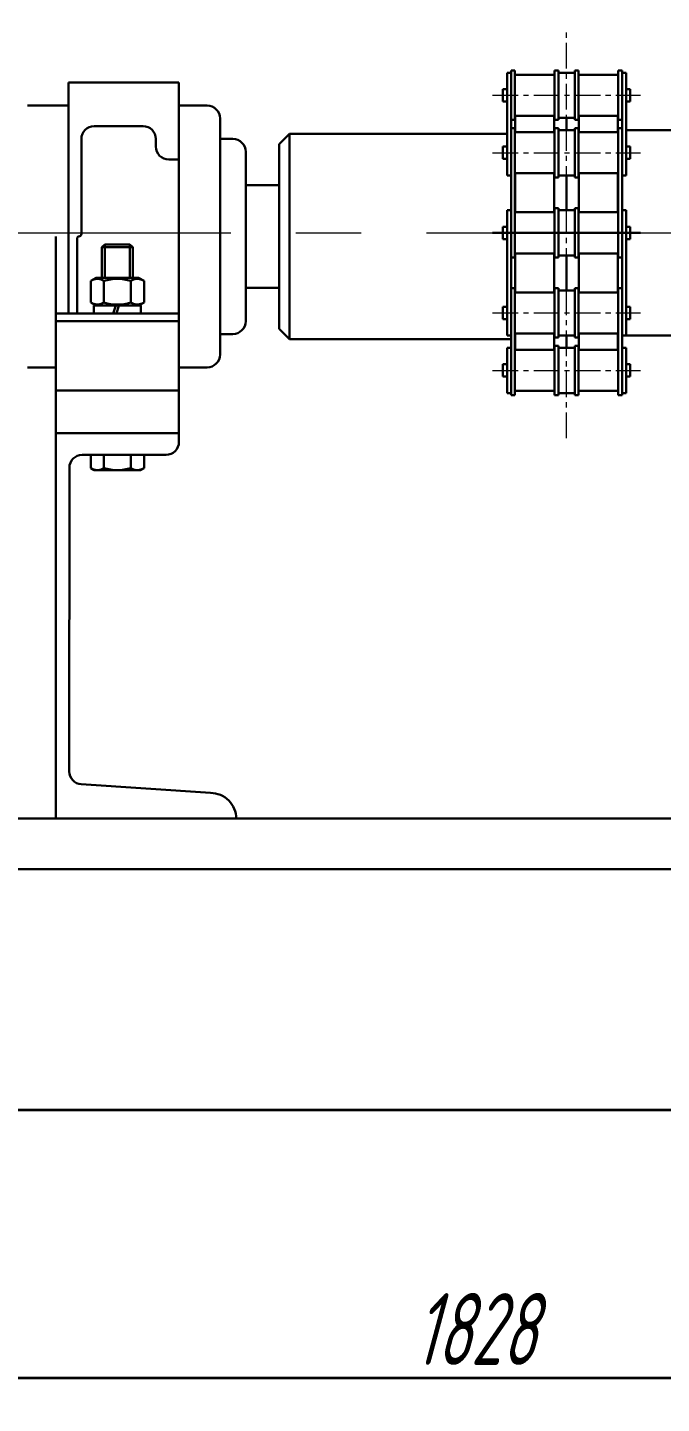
# Model space of a CAD drawing. Header units: millimetres. Extents: x 0 to 4732, y -441 to 1125.
# Drawn here: x 2721.5 to 2752.3, y -33.5 to 33.5 of the extents above; entities that cross this region are included whole.
import ezdxf

# ---------------------------------------------------------------- set-up
doc = ezdxf.new("R2010")
doc.units = ezdxf.units.MM
doc.linetypes.add('CENTER', pattern=[2, 1.25, -0.25, 0.25, -0.25])
doc.linetypes.add('CENTER2', pattern=[28.575, 19.05, -3.175, 3.175, -3.175])
for name, color, linetype, lineweight in [('1', 1, 'CENTER', 35), ('1轮廓实线层', 7, 'Continuous', 70), ('AM_0N', 7, 'Continuous', 50), ('AM_4N', 3, 'Continuous', 25), ('中心线', 1, 'CENTER2', 35), ('标注', 6, 'Continuous', 35), ('粗实线', 7, 'Continuous', 70), ('细实线', 7, 'Continuous', 35)]:
    doc.layers.add(name, color=color, linetype=linetype, lineweight=lineweight)
doc.styles.add('数字', font='isocp.shx', dxfattribs={"width": 0.7, "oblique": 15, "height": 3.5})
doc.dimstyles.new('数字标注', dxfattribs={"dimtxt": 3.5, "dimasz": 2.5, "dimexe": 1.25, "dimexo": 0.625, "dimtad": 1, "dimtxsty": '数字', "dimcen": 2.5, "dimadec": 0, "dimazin": 0, "dimtfac": 1, "dimtmove": 0, "dimatfit": 3, "dimfxl": 1, "dimlwd": 35, "dimlwe": 35, "dimarcsym": 0})

# ---------------------------------------------------------------- blocks, each defined once
blk = doc.blocks.new('*D102')
at = {"layer": 'Defpoints', "color": 0, "lineweight": 15, "transparency": 16777216}
for p in [(2628.979, -7.453), (2857.473, -7.461), (2857.473, -32.226)]:
    blk.add_point(p, dxfattribs=at)
at = {"layer": '标注', "color": 0, "linetype": 'Continuous', "lineweight": 35, "transparency": 16777216}
for p, q in [((2628.979, -8.078), (2628.979, -33.476)), ((2857.473, -8.086), (2857.473, -33.476)), ((2631.479, -32.226), (2854.973, -32.226))]:
    blk.add_line(p, q, dxfattribs=at)
at = {"layer": '标注', "color": 0, "lineweight": 15, "transparency": 16777216}
for points in [[(2631.479, -31.809), (2631.479, -32.643), (2628.979, -32.226)], [(2854.973, -31.809), (2854.973, -32.643), (2857.473, -32.226)]]:
    blk.add_solid(points, dxfattribs=at)
at = {"layer": '标注', "color": 0, "lineweight": 15, "transparency": 16777216, "insert": (2743.226, -29.851), "char_height": 3.5, "attachment_point": 5, "style": '数字'}
blk.add_mtext('1828', dxfattribs=at)
blk = doc.blocks.new('*D103')
at = {"layer": 'Defpoints', "color": 0, "lineweight": 15, "transparency": 16777216}
for p in [(2628.979, -7.495), (2759.999, -7.502), (2759.999, -19.181)]:
    blk.add_point(p, dxfattribs=at)
at = {"layer": '标注', "color": 0, "linetype": 'Continuous', "lineweight": 35, "transparency": 16777216}
for p, q in [((2628.979, -8.12), (2628.979, -20.431)), ((2759.999, -8.127), (2759.999, -20.431)), ((2631.479, -19.181), (2757.499, -19.181))]:
    blk.add_line(p, q, dxfattribs=at)
at = {"layer": '标注', "color": 0, "lineweight": 15, "transparency": 16777216}
for points in [[(2631.479, -18.764), (2631.479, -19.598), (2628.979, -19.181)], [(2757.499, -18.764), (2757.499, -19.598), (2759.999, -19.181)]]:
    blk.add_solid(points, dxfattribs=at)
at = {"layer": '标注', "color": 0, "lineweight": 15, "transparency": 16777216, "insert": (2694.489, -16.806), "char_height": 3.5, "attachment_point": 5, "style": '数字'}
blk.add_mtext('1048', dxfattribs=at)

msp = doc.modelspace()

# ---------------------------------------------------------------- linework, layer by layer
at = {"color": 0, "lineweight": 30}
for p, q in [((2728.83, 30.853), (2728.83, 15.853)), ((2745.005, 31.33), (2744.805, 31.33)), ((2744.805, 31.33), (2744.805, 30.23)), ((2745.185, 31.43), (2745.005, 31.43)), ((2745.005, 31.43), (2745.005, 30.23)), ((2745.005, 30.23), (2745.005, 31.33)), ((2745.185, 31.23), (2745.185, 31.43)), ((2747.125, 31.23), (2745.185, 31.23)), ((2745.185, 30.23), (2745.185, 31.23)), ((2747.305, 31.43), (2747.125, 31.43)), ((2747.125, 31.43), (2747.125, 30.23)), ((2747.125, 30.23), (2747.125, 31.23)), ((2747.305, 30.23), (2747.305, 31.43)), ((2747.305, 31.43), (2747.305, 31.33)), ((2747.305, 31.33), (2748.105, 31.33)), ((2748.105, 30.23), (2748.105, 31.43)), ((2748.105, 31.43), (2748.285, 31.43)), ((2748.285, 31.43), (2748.285, 30.23)), ((2748.285, 30.23), (2748.285, 31.23)), ((2748.285, 31.23), (2750.225, 31.23)), ((2750.225, 31.23), (2750.225, 31.43)), ((2750.225, 31.43), (2750.405, 31.43)), ((2750.225, 30.23), (2750.225, 31.23)), ((2750.405, 31.43), (2750.405, 30.23)), ((2750.405, 30.23), (2750.405, 31.33)), ((2750.405, 31.33), (2750.605, 31.33)), ((2750.605, 31.33), (2750.605, 30.23)), ((2744.605, 30.23), (2744.605, 30.53)), ((2744.605, 30.53), (2744.805, 30.53)), ((2744.605, 30.23), (2744.605, 29.93)), ((2744.805, 29.13), (2744.805, 30.23)), ((2745.005, 29.03), (2745.005, 30.23)), ((2745.005, 30.23), (2745.005, 29.13)), ((2745.185, 30.23), (2745.185, 29.23)), ((2747.125, 29.03), (2747.125, 30.23)), ((2747.125, 30.23), (2747.125, 29.23)), ((2747.305, 30.23), (2747.305, 29.03)), ((2748.105, 30.23), (2748.105, 29.03)), ((2748.285, 29.03), (2748.285, 30.23)), ((2748.285, 30.23), (2748.285, 29.23)), ((2750.225, 30.23), (2750.225, 29.23)), ((2750.405, 29.03), (2750.405, 30.23)), ((2750.405, 30.23), (2750.405, 29.13)), ((2750.805, 30.53), (2750.605, 30.53)), ((2750.605, 29.13), (2750.605, 30.23)), ((2750.805, 30.23), (2750.805, 30.53)), ((2750.805, 30.23), (2750.805, 29.93)), ((2744.605, 29.93), (2744.805, 29.93)), ((2750.805, 29.93), (2750.605, 29.93)), ((2730.83, 29.103), (2730.829, 17.603)), ((2744.805, 28.53), (2744.805, 29.13)), ((2745.005, 28.53), (2745.005, 29.13)), ((2745.185, 29.03), (2745.005, 29.03)), ((2747.125, 29.23), (2745.185, 29.23)), ((2745.185, 29.23), (2745.185, 29.03)), ((2745.205, 28.43), (2745.205, 29.23)), ((2747.105, 28.43), (2747.105, 29.23)), ((2747.305, 29.03), (2747.125, 29.03)), ((2747.305, 29.13), (2748.105, 29.13)), ((2747.705, 28.53), (2747.705, 29.13)), ((2748.105, 29.03), (2748.285, 29.03)), ((2748.285, 29.23), (2750.225, 29.23)), ((2748.305, 28.43), (2748.305, 29.23)), ((2750.205, 29.23), (2750.205, 28.53)), ((2750.225, 29.23), (2750.225, 29.03)), ((2750.225, 29.03), (2750.405, 29.03)), ((2750.405, 28.53), (2750.405, 29.13)), ((2750.605, 28.53), (2750.605, 29.13)), ((2734.205, 28.352), (2733.705, 27.852)), ((2734.205, 28.352), (2744.805, 28.352)), ((2734.205, 18.352), (2734.205, 28.352)), ((2744.805, 28.53), (2744.805, 27.43)), ((2745.185, 28.63), (2745.005, 28.63)), ((2745.005, 28.63), (2745.005, 27.43)), ((2745.005, 27.43), (2745.005, 28.53)), ((2745.185, 28.43), (2745.185, 28.63)), ((2747.125, 28.43), (2745.185, 28.43)), ((2745.185, 27.43), (2745.185, 28.43)), ((2747.305, 28.63), (2747.125, 28.63)), ((2747.125, 28.63), (2747.125, 27.43)), ((2747.125, 27.43), (2747.125, 28.43)), ((2747.305, 27.43), (2747.305, 28.63)), ((2747.305, 28.63), (2747.305, 28.53)), ((2747.305, 28.53), (2748.105, 28.53)), ((2748.105, 27.43), (2748.105, 28.63)), ((2748.105, 28.63), (2748.285, 28.63)), ((2748.285, 28.63), (2748.285, 27.43)), ((2748.285, 27.43), (2748.285, 28.43)), ((2748.285, 28.43), (2750.225, 28.43)), ((2750.205, 28.43), (2750.205, 28.53)), ((2750.205, 28.53), (2750.225, 28.53)), ((2750.225, 28.43), (2750.225, 28.63)), ((2750.225, 28.63), (2750.405, 28.63)), ((2750.225, 27.43), (2750.225, 28.43)), ((2750.405, 28.63), (2750.405, 27.43)), ((2750.405, 27.43), (2750.405, 28.53)), ((2750.605, 28.53), (2760.205, 28.53)), ((2750.605, 28.53), (2750.605, 27.43)), ((2727.705, 28.103), (2727.705, 27.728)), ((2732.081, 27.477), (2732.08, 19.227)), ((2733.705, 18.852), (2733.705, 27.852)), ((2744.605, 27.43), (2744.605, 27.73)), ((2744.605, 27.73), (2744.805, 27.73)), ((2750.805, 27.73), (2750.605, 27.73)), ((2750.805, 27.43), (2750.805, 27.73)), ((2744.605, 27.43), (2744.605, 27.13)), ((2744.605, 27.13), (2744.805, 27.13)), ((2744.805, 26.33), (2744.805, 27.43)), ((2745.005, 26.23), (2745.005, 27.43)), ((2745.005, 27.43), (2745.005, 26.33)), ((2745.185, 27.43), (2745.185, 26.43)), ((2747.125, 26.23), (2747.125, 27.43)), ((2747.125, 27.43), (2747.125, 26.43)), ((2747.305, 27.43), (2747.305, 26.23)), ((2748.105, 27.43), (2748.105, 26.23)), ((2748.285, 26.23), (2748.285, 27.43)), ((2748.285, 27.43), (2748.285, 26.43)), ((2750.225, 27.43), (2750.225, 26.43)), ((2750.405, 26.23), (2750.405, 27.43)), ((2750.405, 27.43), (2750.405, 26.33)), ((2750.605, 26.33), (2750.605, 27.43)), ((2750.805, 27.13), (2750.605, 27.13)), ((2750.805, 27.43), (2750.805, 27.13)), ((2745.005, 26.33), (2744.805, 26.33)), ((2745.005, 24.73), (2745.005, 26.23)), ((2747.125, 26.43), (2745.185, 26.43)), ((2745.185, 26.43), (2745.185, 26.23)), ((2745.185, 24.73), (2745.185, 26.23)), ((2745.205, 24.53), (2745.205, 26.43)), ((2747.105, 24.53), (2747.105, 26.43)), ((2747.305, 26.23), (2747.125, 26.23)), ((2747.305, 26.33), (2748.105, 26.33)), ((2747.705, 24.63), (2747.705, 26.33)), ((2748.105, 26.23), (2748.285, 26.23)), ((2748.285, 26.43), (2750.225, 26.43)), ((2748.305, 24.53), (2748.305, 26.43)), ((2750.205, 24.53), (2750.205, 26.43)), ((2750.225, 26.43), (2750.225, 26.23)), ((2750.225, 24.73), (2750.225, 26.23)), ((2750.405, 26.33), (2750.605, 26.33)), ((2750.405, 24.73), (2750.405, 26.23)), ((2733.705, 25.854), (2732.081, 25.854)), ((2733.705, 25.854), (2733.705, 20.851)), ((2745.005, 24.63), (2744.805, 24.63)), ((2744.805, 24.63), (2744.805, 23.53)), ((2745.005, 24.73), (2745.005, 23.53)), ((2745.005, 23.53), (2745.005, 24.63)), ((2745.185, 24.53), (2745.185, 24.73)), ((2747.125, 24.53), (2745.185, 24.53)), ((2745.185, 23.53), (2745.185, 24.53)), ((2747.305, 24.73), (2747.125, 24.73)), ((2747.125, 24.73), (2747.125, 23.53)), ((2747.125, 23.53), (2747.125, 24.53)), ((2747.305, 23.53), (2747.305, 24.73)), ((2747.305, 24.63), (2748.105, 24.63)), ((2748.105, 24.73), (2748.285, 24.73)), ((2748.105, 23.53), (2748.105, 24.73)), ((2748.285, 24.73), (2748.285, 23.53)), ((2748.285, 23.53), (2748.285, 24.53)), ((2748.285, 24.53), (2750.225, 24.53)), ((2750.225, 24.53), (2750.225, 24.73)), ((2750.225, 23.53), (2750.225, 24.53)), ((2750.405, 24.73), (2750.405, 23.53)), ((2750.405, 23.53), (2750.405, 24.63)), ((2750.405, 24.63), (2750.605, 24.63)), ((2750.605, 24.63), (2750.605, 23.53)), ((2744.605, 23.53), (2744.605, 23.83)), ((2744.605, 23.83), (2744.805, 23.83)), ((2744.605, 23.53), (2744.605, 23.23)), ((2744.805, 22.43), (2744.805, 23.53)), ((2745.005, 22.33), (2745.005, 23.53)), ((2745.005, 23.53), (2745.005, 22.43)), ((2745.185, 23.53), (2745.185, 22.53)), ((2747.125, 22.33), (2747.125, 23.53)), ((2747.125, 23.53), (2747.125, 22.53)), ((2747.305, 23.53), (2747.305, 22.33)), ((2748.105, 23.53), (2748.105, 22.33)), ((2748.285, 22.33), (2748.285, 23.53)), ((2748.285, 23.53), (2748.285, 22.53)), ((2750.225, 23.53), (2750.225, 22.53)), ((2750.405, 22.33), (2750.405, 23.53)), ((2750.405, 23.53), (2750.405, 22.43)), ((2750.805, 23.83), (2750.605, 23.83)), ((2750.605, 22.43), (2750.605, 23.53)), ((2750.805, 23.53), (2750.805, 23.83)), ((2750.805, 23.53), (2750.805, 23.23)), ((2722.83, 23.353), (2722.83, 15.853)), ((2744.605, 23.23), (2744.805, 23.23)), ((2750.805, 23.23), (2750.605, 23.23)), ((2744.805, 20.73), (2744.805, 22.43)), ((2745.005, 20.73), (2745.005, 22.43)), ((2745.185, 22.33), (2745.005, 22.33)), ((2747.125, 22.53), (2745.185, 22.53)), ((2745.185, 22.53), (2745.185, 22.33)), ((2745.205, 20.63), (2745.205, 22.53)), ((2747.105, 20.63), (2747.105, 22.53)), ((2747.305, 22.33), (2747.125, 22.33)), ((2747.305, 22.33), (2747.305, 22.43)), ((2747.305, 22.43), (2748.105, 22.43)), ((2747.705, 20.73), (2747.705, 22.43)), ((2748.105, 22.33), (2748.285, 22.33)), ((2748.285, 22.53), (2750.225, 22.53)), ((2748.305, 20.63), (2748.305, 22.53)), ((2750.205, 20.63), (2750.205, 22.53)), ((2750.205, 22.53), (2750.205, 20.63)), ((2750.225, 22.53), (2750.225, 22.33)), ((2750.225, 22.33), (2750.405, 22.33)), ((2750.405, 20.73), (2750.405, 22.43)), ((2750.605, 20.73), (2750.605, 22.43)), ((2733.705, 20.851), (2732.08, 20.851)), ((2745.185, 20.83), (2745.005, 20.83)), ((2745.005, 20.83), (2745.005, 19.63)), ((2745.185, 20.63), (2745.185, 20.83)), ((2747.305, 20.83), (2747.125, 20.83)), ((2747.125, 20.83), (2747.125, 19.63)), ((2747.305, 19.63), (2747.305, 20.83)), ((2748.105, 20.83), (2748.285, 20.83)), ((2748.105, 19.63), (2748.105, 20.83)), ((2748.285, 20.83), (2748.285, 19.63)), ((2750.225, 20.63), (2750.225, 20.83)), ((2750.225, 20.83), (2750.405, 20.83)), ((2750.405, 20.83), (2750.405, 19.63)), ((2744.805, 20.73), (2744.805, 19.63)), ((2745.005, 19.63), (2745.005, 20.73)), ((2747.125, 20.63), (2745.185, 20.63)), ((2745.185, 19.63), (2745.185, 20.63)), ((2747.125, 19.63), (2747.125, 20.63)), ((2747.305, 20.73), (2748.105, 20.73)), ((2748.285, 19.63), (2748.285, 20.63)), ((2748.285, 20.63), (2750.225, 20.63)), ((2750.225, 19.63), (2750.225, 20.63)), ((2750.405, 19.63), (2750.405, 20.73)), ((2750.605, 20.73), (2750.605, 19.63)), ((2744.605, 19.63), (2744.605, 19.93)), ((2744.605, 19.93), (2744.805, 19.93)), ((2744.605, 19.63), (2744.605, 19.33)), ((2744.805, 18.53), (2744.805, 19.63)), ((2745.005, 18.43), (2745.005, 19.63)), ((2745.005, 19.63), (2745.005, 18.53)), ((2745.185, 19.63), (2745.185, 18.63)), ((2747.125, 18.43), (2747.125, 19.63)), ((2747.125, 19.63), (2747.125, 18.63)), ((2747.305, 19.63), (2747.305, 18.43)), ((2748.105, 19.63), (2748.105, 18.43)), ((2748.285, 18.43), (2748.285, 19.63)), ((2748.285, 19.63), (2748.285, 18.63)), ((2750.225, 19.63), (2750.225, 18.63)), ((2750.405, 18.43), (2750.405, 19.63)), ((2750.405, 19.63), (2750.405, 18.53)), ((2750.805, 19.93), (2750.605, 19.93)), ((2750.605, 18.53), (2750.605, 19.63)), ((2750.805, 19.63), (2750.805, 19.93)), ((2750.805, 19.63), (2750.805, 19.33)), ((2734.205, 18.352), (2733.705, 18.852)), ((2744.605, 19.33), (2744.805, 19.33)), ((2750.805, 19.33), (2750.605, 19.33)), ((2745.005, 18.352), (2734.205, 18.352)), ((2745.005, 18.53), (2744.805, 18.53)), ((2745.005, 18.03), (2745.005, 18.43)), ((2747.125, 18.63), (2745.185, 18.63)), ((2745.185, 18.63), (2745.185, 18.43)), ((2745.185, 18.03), (2745.185, 18.43)), ((2745.205, 18.352), (2745.185, 18.352)), ((2745.205, 17.83), (2745.205, 18.63)), ((2747.105, 17.83), (2747.105, 18.63)), ((2747.305, 18.43), (2747.125, 18.43)), ((2747.305, 18.43), (2747.305, 18.53)), ((2747.305, 18.53), (2748.105, 18.53)), ((2747.705, 17.93), (2747.705, 18.53)), ((2748.105, 18.43), (2748.285, 18.43)), ((2748.285, 18.63), (2750.225, 18.63)), ((2748.305, 17.83), (2748.305, 18.63)), ((2750.205, 18.53), (2750.205, 18.63)), ((2750.205, 18.63), (2750.205, 17.83)), ((2750.225, 18.53), (2750.205, 18.53)), ((2750.225, 18.63), (2750.225, 18.43)), ((2750.225, 18.03), (2750.225, 18.43)), ((2760.205, 18.53), (2750.405, 18.53)), ((2750.405, 18.53), (2750.605, 18.53)), ((2750.405, 18.03), (2750.405, 18.43)), ((2745.005, 17.93), (2744.805, 17.93)), ((2744.805, 17.93), (2744.805, 16.83)), ((2745.005, 18.03), (2745.005, 16.83)), ((2745.005, 16.83), (2745.005, 17.93)), ((2745.185, 17.83), (2745.185, 18.03)), ((2747.125, 17.83), (2745.185, 17.83)), ((2745.185, 16.83), (2745.185, 17.83)), ((2747.305, 18.03), (2747.125, 18.03)), ((2747.125, 18.03), (2747.125, 16.83)), ((2747.125, 16.83), (2747.125, 17.83)), ((2747.305, 16.83), (2747.305, 18.03)), ((2747.305, 17.93), (2748.105, 17.93)), ((2748.105, 18.03), (2748.285, 18.03)), ((2748.105, 16.83), (2748.105, 18.03)), ((2748.285, 18.03), (2748.285, 16.83)), ((2748.285, 16.83), (2748.285, 17.83)), ((2748.285, 17.83), (2750.225, 17.83)), ((2750.225, 17.83), (2750.225, 18.03)), ((2750.225, 16.83), (2750.225, 17.83)), ((2750.405, 18.03), (2750.405, 16.83)), ((2750.405, 16.83), (2750.405, 17.93)), ((2750.405, 17.93), (2750.605, 17.93)), ((2750.605, 17.93), (2750.605, 16.83)), ((2744.605, 16.83), (2744.605, 17.13)), ((2744.605, 17.13), (2744.805, 17.13)), ((2744.605, 16.83), (2744.605, 16.53)), ((2744.805, 15.73), (2744.805, 16.83)), ((2745.005, 15.63), (2745.005, 16.83)), ((2745.005, 16.83), (2745.005, 15.73)), ((2745.185, 16.83), (2745.185, 15.83)), ((2747.125, 15.63), (2747.125, 16.83)), ((2747.125, 16.83), (2747.125, 15.83)), ((2747.305, 16.83), (2747.305, 15.63)), ((2748.105, 16.83), (2748.105, 15.63)), ((2748.285, 15.63), (2748.285, 16.83)), ((2748.285, 16.83), (2748.285, 15.83)), ((2750.225, 16.83), (2750.225, 15.83)), ((2750.405, 15.63), (2750.405, 16.83)), ((2750.405, 16.83), (2750.405, 15.73)), ((2750.805, 17.13), (2750.605, 17.13)), ((2750.605, 15.73), (2750.605, 16.83)), ((2750.805, 16.83), (2750.805, 17.13)), ((2750.805, 16.83), (2750.805, 16.53)), ((2744.605, 16.53), (2744.805, 16.53)), ((2750.805, 16.53), (2750.605, 16.53)), ((2722.83, 15.853), (2722.83, -4.994)), ((2745.005, 15.73), (2744.805, 15.73)), ((2745.185, 15.63), (2745.005, 15.63)), ((2747.125, 15.83), (2745.185, 15.83)), ((2745.185, 15.83), (2745.185, 15.63)), ((2747.305, 15.63), (2747.125, 15.63)), ((2747.305, 15.63), (2747.305, 15.73)), ((2747.305, 15.73), (2748.105, 15.73)), ((2748.105, 15.63), (2748.285, 15.63)), ((2748.285, 15.83), (2750.225, 15.83)), ((2750.225, 15.83), (2750.225, 15.63)), ((2750.225, 15.63), (2750.405, 15.63)), ((2750.405, 15.73), (2750.605, 15.73)), ((2723.493, 12.094), (2723.492, -2.698)), ((2724.076, -3.322), (2730.367, -3.744)), ((2722.83, -4.994), (2731.617, -4.994)), ((2759.999, -7.461), (2628.979, -7.453))]:
    msp.add_line(p, q, dxfattribs=at)
for centre, radius, start, end in [((2724.117, -2.698), 0.625, 179.9971, 266.16186), ((2730.367, -4.994), 1.25, 359.9971, 89.9971)]:
    msp.add_arc(centre, radius, start, end, dxfattribs=at)
at = {"layer": '1', "color": 0, "lineweight": 15}
for p, q in [((2747.705, 13.53), (2747.705, 33.53)), ((2744.105, 30.23), (2751.305, 30.23)), ((2744.105, 27.43), (2751.305, 27.43)), ((2744.105, 19.63), (2751.305, 19.63)), ((2744.105, 16.83), (2751.305, 16.83))]:
    msp.add_line(p, q, dxfattribs=at)
at = {"layer": '1', "color": 0, "lineweight": 30}
for p, q in [((2744.105, 23.53), (2751.305, 23.53)), ((2745.205, 23.53), (2750.205, 23.53))]:
    msp.add_line(p, q, dxfattribs=at)
at = {"layer": '1轮廓实线层', "color": 0, "lineweight": 30}
for p, q in [((2725.83, 30.853), (2723.455, 30.853)), ((2723.455, 30.853), (2723.455, 23.353)), ((2725.83, 30.853), (2728.83, 30.853)), ((2723.455, 29.728), (2721.455, 29.728)), ((2728.831, 29.728), (2730.205, 29.728)), ((2727.08, 28.728), (2724.705, 28.728)), ((2724.08, 28.103), (2724.08, 23.478)), ((2730.831, 28.102), (2731.456, 28.102)), ((2728.83, 27.103), (2728.33, 27.103)), ((2723.455, 23.353), (2723.455, 19.603)), ((2723.88, 23.29), (2723.88, 19.603)), ((2723.955, 23.353), (2723.943, 23.353)), ((2728.83, 19.603), (2722.83, 19.603)), ((2728.83, 19.228), (2722.83, 19.228)), ((2730.829, 18.602), (2731.455, 18.602)), ((2722.831, 16.978), (2721.456, 16.978)), ((2728.829, 16.978), (2730.204, 16.978)), ((2725.83, 15.853), (2722.83, 15.853)), ((2725.83, 15.853), (2722.83, 15.853)), ((2725.83, 15.853), (2728.83, 15.853)), ((2725.83, 15.853), (2728.83, 15.853)), ((2728.83, 13.344), (2728.83, 15.853)), ((2722.83, 13.782), (2728.83, 13.782)), ((2724.118, 12.719), (2728.205, 12.719))]:
    msp.add_line(p, q, dxfattribs=at)
for centre, radius, start, end in [((2730.205, 29.103), 0.625, 359.99621, 89.99216), ((2724.705, 28.103), 0.625, 90.00016, 180), ((2727.08, 28.103), 0.625, 0.00048, 90.00016), ((2728.33, 27.728), 0.625, 180.00048, 269.98327), ((2731.456, 27.477), 0.625, 359.99618, 89.99216), ((2723.955, 23.478), 0.125, 270.01647, 0), ((2723.943, 23.29), 0.0625, 90.01647, 180), ((2731.455, 19.227), 0.625, 269.99216, 359.99618), ((2730.204, 17.603), 0.625, 269.99216, 359.99621), ((2728.205, 13.344), 0.625, 270, 0.00014), ((2724.118, 12.094), 0.625, 90, 180)]:
    msp.add_arc(centre, radius, start, end, dxfattribs=at)
at = {"layer": 'AM_0N', "color": 0, "lineweight": 30}
for p, q in [((2725.214, 22.969), (2725.08, 22.835)), ((2725.08, 22.835), (2726.58, 22.835)), ((2725.08, 21.34), (2725.08, 22.835)), ((2725.214, 22.969), (2726.446, 22.969)), ((2726.58, 22.835), (2726.446, 22.969)), ((2726.58, 21.34), (2726.58, 22.835)), ((2724.531, 21.189), (2724.793, 21.34)), ((2724.531, 20.141), (2724.531, 21.189)), ((2726.868, 21.34), (2724.793, 21.34)), ((2725.18, 20.141), (2725.18, 21.189)), ((2726.48, 20.141), (2726.48, 21.189)), ((2727.129, 21.189), (2726.868, 21.34)), ((2727.129, 20.141), (2727.129, 21.189)), ((2724.531, 20.141), (2724.793, 19.99)), ((2727.129, 20.141), (2726.868, 19.99)), ((2724.68, 19.603), (2724.68, 19.99)), ((2725.753, 19.99), (2724.68, 19.99)), ((2725.627, 19.603), (2724.68, 19.603)), ((2726.868, 19.99), (2724.793, 19.99)), ((2725.753, 19.99), (2725.627, 19.603)), ((2725.908, 19.99), (2725.782, 19.603)), ((2726.98, 19.603), (2725.782, 19.603)), ((2726.98, 19.99), (2725.908, 19.99)), ((2726.98, 19.99), (2726.98, 19.603)), ((2725.08, 19.219), (2725.08, 19.228)), ((2726.58, 19.219), (2726.58, 19.228)), ((2724.531, 12.076), (2724.531, 12.719)), ((2724.531, 12.076), (2724.705, 11.975)), ((2725.18, 12.076), (2725.18, 12.719)), ((2726.48, 12.076), (2726.48, 12.719)), ((2727.13, 12.076), (2726.955, 11.975)), ((2727.13, 12.076), (2727.13, 12.719)), ((2726.955, 11.975), (2724.705, 11.975))]:
    msp.add_line(p, q, dxfattribs=at)
for centre, radius, start, end in [((2724.856, 20.715), 0.574, 55.56153, 115.56153), ((2725.83, 19.143), 2.147, 72.38303, 107.61697), ((2726.805, 20.715), 0.574, 64.43847, 124.43847), ((2724.856, 20.615), 0.574, 244.43847, 304.43847), ((2725.83, 22.187), 2.147, 252.38303, 287.61697), ((2726.805, 20.615), 0.574, 235.56153, 295.56153), ((2724.856, 12.549), 0.574, 244.44791, 304.44791), ((2725.83, 14.123), 2.148, 252.38856, 287.61351), ((2726.805, 12.549), 0.574, 235.55416, 295.55416)]:
    msp.add_arc(centre, radius, start, end, dxfattribs=at)
at = {"layer": 'AM_4N', "color": 0, "lineweight": 30}
msp.add_line((2725.214, 19.219), (2725.214, 19.228), dxfattribs=at)
at = {"layer": '中心线', "color": 0, "lineweight": 15}
msp.add_line((2626.579, 23.53), (2889.579, 23.53), dxfattribs=at)
at = {"layer": '粗实线', "color": 0, "lineweight": 30}
msp.add_line((2759.999, -4.994), (2638.83, -4.994), dxfattribs=at)
at = {"layer": '细实线', "color": 0, "lineweight": 30}
for p, q in [((2725.214, 22.969), (2725.214, 21.34)), ((2726.446, 22.969), (2726.446, 21.34))]:
    msp.add_line(p, q, dxfattribs=at)

# ---------------------------------------------------------------- dimensions: what is measured, and where the dimension line sits
at = {"layer": '标注', "color": 0, "lineweight": 15}
for base, p1, p2, text, picture, middle in [((2857.473, -32.226), (2628.979, -7.453), (2857.473, -7.461), '1828', '*D102', (2743.226, -29.851)), ((2759.999, -19.181), (2628.979, -7.495), (2759.999, -7.502), '1048', '*D103', (2694.489, -16.806))]:
    dim = msp.add_linear_dim(base=base, p1=p1, p2=p2, text=text, dimstyle='数字标注', dxfattribs=at)
    dim.commit()
    dim.dimension.update_dxf_attribs({"geometry": picture, "text_midpoint": middle})

doc.saveas('drawing.dxf')
